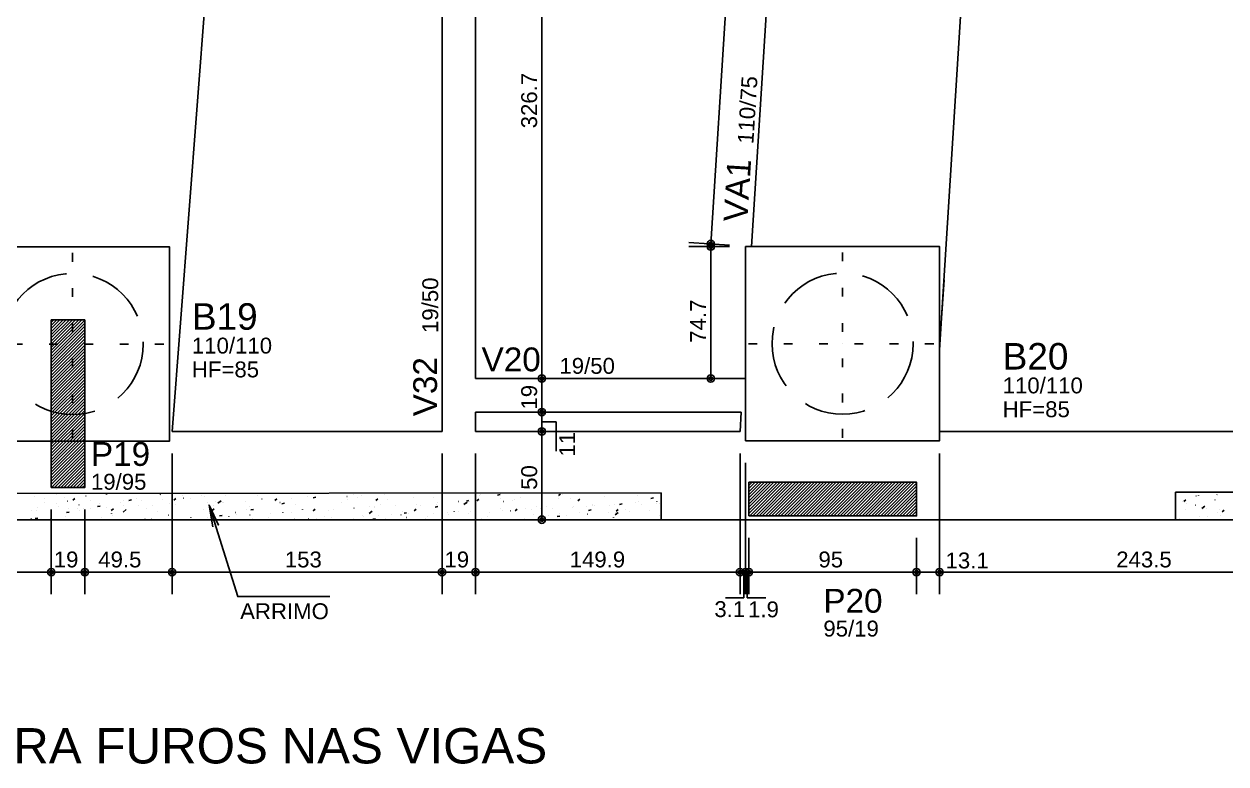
# Model space of a CAD drawing. Extents: x 0 to 119, y 0 to 84.
# Drawn here: x 25.8 to 39.43, y 13.3 to 21.68 of the extents above; entities that cross this region are included whole.
import ezdxf

# ---------------------------------------------------------------- set-up
doc = ezdxf.new("R2010")
doc.units = 0
doc.header["$MEASUREMENT"] = 0
doc.linetypes.add('ESTILO_TQS_0001', pattern=[1, 0.7, -0.3])
doc.linetypes.add('ESTILO_TQS_0002', pattern=[0.4, 0.1, -0.3])
for name, color, linetype in [('1', 3, 'CONTINUOUS'), ('10', 252, 'CONTINUOUS'), ('15', 12, 'CONTINUOUS'), ('18', 6, 'CONTINUOUS'), ('3', 7, 'CONTINUOUS'), ('32', 250, 'CONTINUOUS'), ('36', 7, 'CONTINUOUS'), ('37', 7, 'CONTINUOUS'), ('62', 7, 'CONTINUOUS')]:
    doc.layers.add(name, color=color, linetype=linetype)
doc.styles.add('TQS_ARIAL', font='arial.ttf')

msp = doc.modelspace()

# ---------------------------------------------------------------- linework, layer by layer
at = {"layer": '1', "color": 3, "linetype": 'Continuous'}
for p, q in [((26.35571, 18.054778), (26.35571, 18.054778)), ((35.0852, 18.059006), (35.0852, 18.059006)), ((26.30376, 17.37812), (26.30376, 17.37812)), ((34.973761, 16.29812), (34.973761, 16.29812))]:
    msp.add_line(p, q, dxfattribs=at)
at = {"layer": '10', "color": 252, "linetype": 'ESTILO_TQS_0002'}
for p, q in [((26.35571, 16.988378), (26.35571, 19.121178)), ((35.0852, 16.992606), (35.0852, 19.125406)), ((25.28931, 18.054778), (27.42211, 18.054778)), ((34.0188, 18.059006), (36.1516, 18.059006))]:
    msp.add_line(p, q, dxfattribs=at)
at = {"layer": '10', "color": 252, "linetype": 'Continuous'}
for p, q in [((33.027164, 16.3701), (20.258617, 16.352336)), ((33.027164, 16.35857), (33.027164, 16.3701)), ((33.027164, 16.064637), (33.027164, 16.35857)), ((38.859934, 16.374881), (38.860078, 16.064671)), ((46.087953, 16.374881), (38.859934, 16.374881)), ((38.864451, 16.374881), (38.864451, 16.374881)), ((25.92273, 16.327291), (25.923218, 16.327399)), ((26.031728, 16.301963), (26.032032, 16.30236)), ((26.035843, 16.256739), (26.035908, 16.257235)), ((26.17695, 16.345228), (26.177015, 16.345724)), ((26.177402, 16.246599), (26.17789, 16.246707)), ((26.191424, 16.217112), (26.191729, 16.217508)), ((26.26828, 16.317273), (26.268585, 16.317669)), ((26.299439, 16.273654), (26.299927, 16.273762)), ((26.359657, 16.285719), (26.382638, 16.305003)), ((26.427977, 16.232421), (26.428281, 16.232818)), ((26.504833, 16.332582), (26.505137, 16.332979)), ((26.556546, 16.278561), (26.556611, 16.279056)), ((26.638808, 16.213532), (26.668257, 16.219256)), ((26.66453, 16.247731), (26.664834, 16.248127)), ((26.741386, 16.347892), (26.74169, 16.348288)), ((26.901082, 16.26304), (26.901387, 16.263437)), ((26.934866, 16.277374), (26.935354, 16.277482)), ((26.937316, 16.220816), (26.937381, 16.221312)), ((26.992194, 16.282223), (27.021642, 16.287947)), ((27.078423, 16.309305), (27.078489, 16.309801)), ((27.101492, 16.223153), (27.101992, 16.223175)), ((27.137635, 16.27835), (27.137939, 16.278746)), ((27.263838, 16.230241), (27.264337, 16.230263)), ((27.345579, 16.350914), (27.352893, 16.352336)), ((27.374188, 16.293659), (27.374492, 16.294056)), ((27.458508, 16.246355), (27.458574, 16.246851)), ((27.504766, 16.284186), (27.527747, 16.303469)), ((27.522591, 16.241539), (27.523091, 16.24156)), ((27.599616, 16.334844), (27.599681, 16.33534)), ((27.61074, 16.308969), (27.611045, 16.309366)), ((27.694771, 16.308689), (27.695259, 16.308798)), ((27.816808, 16.335744), (27.817296, 16.335853)), ((27.847293, 16.324278), (27.847597, 16.324675)), ((27.889741, 16.257569), (27.890241, 16.257591)), ((27.949442, 16.227998), (27.94993, 16.228106)), ((27.979211, 16.268177), (27.979277, 16.268672)), ((28.003066, 16.252735), (28.039387, 16.279302)), ((28.052087, 16.264657), (28.052586, 16.264679)), ((28.071479, 16.255053), (28.071967, 16.255161)), ((28.083846, 16.339588), (28.08415, 16.339985)), ((28.31084, 16.275954), (28.31134, 16.275976)), ((28.452235, 16.339464), (28.452723, 16.339572)), ((28.501089, 16.298921), (28.501154, 16.299417)), ((28.649875, 16.282652), (28.672856, 16.301936)), ((28.67799, 16.291984), (28.67849, 16.292006)), ((28.706906, 16.258773), (28.707394, 16.258881)), ((28.72944, 16.244392), (28.758889, 16.250116)), ((28.840336, 16.299073), (28.840835, 16.299094)), ((28.881174, 16.235971), (28.881239, 16.236467)), ((29.022281, 16.32446), (29.022347, 16.324956)), ((29.082826, 16.313083), (29.112274, 16.318807)), ((29.099089, 16.31037), (29.099589, 16.310392)), ((29.401877, 16.257793), (29.401942, 16.258288)), ((29.46624, 16.3264), (29.466739, 16.326422)), ((29.466811, 16.290088), (29.467299, 16.290197)), ((29.542984, 16.346282), (29.54305, 16.346777)), ((29.588848, 16.317143), (29.589336, 16.317251)), ((29.628585, 16.333488), (29.629084, 16.33351)), ((29.794984, 16.281119), (29.817966, 16.300402)), ((29.84352, 16.236452), (29.844008, 16.23656)), ((29.887338, 16.344786), (29.887838, 16.344808)), ((29.923755, 16.288537), (29.92382, 16.289033)), ((30.018929, 16.224691), (30.019233, 16.225087)), ((30.224275, 16.320863), (30.224763, 16.320971)), ((30.255482, 16.24), (30.255786, 16.240397)), ((30.30384, 16.225587), (30.303905, 16.226083)), ((30.444947, 16.314076), (30.445012, 16.314572)), ((30.478947, 16.240171), (30.479435, 16.24028)), ((30.492034, 16.25531), (30.492339, 16.255706)), ((30.728587, 16.270619), (30.728891, 16.271016)), ((30.791544, 16.237232), (30.827865, 16.263799)), ((30.820072, 16.275251), (30.84952, 16.280976)), ((30.824543, 16.247409), (30.824608, 16.247904)), ((30.940093, 16.279585), (30.963075, 16.298869)), ((30.96514, 16.285929), (30.965444, 16.286325)), ((30.96565, 16.335898), (30.965715, 16.336393)), ((30.98418, 16.352179), (30.984668, 16.352287)), ((31.173457, 16.343943), (31.202906, 16.349667)), ((31.201692, 16.301238), (31.201997, 16.301635)), ((31.238851, 16.271487), (31.23934, 16.271595)), ((31.34642, 16.278153), (31.346486, 16.278649)), ((31.360888, 16.298542), (31.361377, 16.29865)), ((31.438245, 16.316548), (31.438549, 16.316944)), ((31.61556, 16.21785), (31.616048, 16.217959)), ((31.674798, 16.331857), (31.675102, 16.332254)), ((31.866319, 16.338334), (31.885461, 16.352336)), ((31.867613, 16.303692), (31.867678, 16.304188)), ((31.91135, 16.347167), (31.911655, 16.347563)), ((31.996316, 16.302262), (31.996804, 16.30237)), ((32.085203, 16.278051), (32.108184, 16.297335)), ((32.247208, 16.237025), (32.247274, 16.237521)), ((32.250987, 16.22157), (32.251475, 16.221678)), ((32.268182, 16.226255), (32.268487, 16.226652)), ((32.388316, 16.325514), (32.388381, 16.326009)), ((32.443286, 16.222258), (32.443785, 16.22228)), ((32.504735, 16.241565), (32.505039, 16.241962)), ((32.557318, 16.23742), (32.586766, 16.243144)), ((32.741288, 16.256874), (32.741592, 16.257271)), ((32.75622, 16.333578), (32.756708, 16.333686)), ((32.769086, 16.267769), (32.769151, 16.268265)), ((32.810436, 16.238288), (32.810935, 16.23831)), ((32.910703, 16.306111), (32.940152, 16.311836)), ((32.972781, 16.245376), (32.973281, 16.245398)), ((32.97784, 16.272184), (32.978145, 16.272581)), ((33.010892, 16.252886), (33.01138, 16.252994)), ((38.859934, 16.335972), (38.859934, 16.335972)), ((38.859934, 16.320608), (38.859934, 16.320608)), ((38.859934, 16.320608), (38.859934, 16.320608)), ((38.859934, 16.315959), (38.859934, 16.315959)), ((38.859934, 16.315959), (38.859934, 16.315959)), ((38.859934, 16.315959), (38.859934, 16.315959)), ((38.859934, 16.315228), (38.859934, 16.315228)), ((38.859934, 16.315228), (38.859934, 16.315228)), ((38.859934, 16.315228), (38.859934, 16.315228)), ((38.859934, 16.268292), (38.859934, 16.268292)), ((38.859934, 16.268292), (38.859934, 16.268292)), ((38.940478, 16.271809), (38.940978, 16.271831)), ((38.955858, 16.26885), (38.97884, 16.288133)), ((38.980941, 16.251772), (38.981007, 16.252268)), ((39.084477, 16.227857), (39.084966, 16.227965)), ((39.094016, 16.332697), (39.09432, 16.333094)), ((39.122049, 16.340261), (39.122114, 16.340757)), ((39.156977, 16.190724), (39.193298, 16.217291)), ((39.307628, 16.287839), (39.308128, 16.287861)), ((39.330568, 16.348007), (39.330873, 16.348403)), ((25.894735, 16.168251), (25.894801, 16.168746)), ((25.932036, 16.076149), (25.961485, 16.081873)), ((25.946093, 16.172707), (25.946593, 16.172729)), ((25.954872, 16.201802), (25.955176, 16.202199)), ((26.274331, 16.101583), (26.274396, 16.102079)), ((26.285422, 16.14484), (26.314871, 16.150565)), ((26.313243, 16.188737), (26.313743, 16.188759)), ((26.415438, 16.190072), (26.415504, 16.190568)), ((26.432073, 16.165907), (26.432561, 16.166016)), ((26.475589, 16.195826), (26.476088, 16.195847)), ((26.55411, 16.192962), (26.554598, 16.19307)), ((26.686745, 16.085216), (26.687233, 16.085324)), ((26.734342, 16.207123), (26.734842, 16.207145)), ((26.794323, 16.169251), (26.817304, 16.188534)), ((26.796209, 16.132327), (26.796274, 16.132823)), ((26.808782, 16.112271), (26.80927, 16.112379)), ((26.928292, 16.151634), (26.964612, 16.178201)), ((27.189537, 16.196682), (27.190026, 16.19679)), ((27.317401, 16.157867), (27.317466, 16.158362)), ((27.444209, 16.11599), (27.444697, 16.116099)), ((27.696997, 16.091199), (27.697062, 16.091695)), ((27.838104, 16.179688), (27.838169, 16.180184)), ((27.889955, 16.086905), (27.890259, 16.087302)), ((27.939432, 16.167717), (27.962414, 16.187001)), ((28.022668, 16.107009), (28.052117, 16.112733)), ((28.126508, 16.102214), (28.126812, 16.102611)), ((28.204114, 16.147306), (28.204602, 16.147414)), ((28.218874, 16.121943), (28.21894, 16.122439)), ((28.326151, 16.174361), (28.326639, 16.174469)), ((28.359982, 16.210432), (28.360047, 16.210928)), ((28.36306, 16.117524), (28.363365, 16.117921)), ((28.376054, 16.1757), (28.405503, 16.181425)), ((28.580822, 16.093669), (28.581311, 16.093778)), ((28.599613, 16.132833), (28.599917, 16.13323)), ((28.740067, 16.147483), (28.740132, 16.147978)), ((28.836166, 16.148143), (28.83647, 16.14854)), ((28.961578, 16.178081), (28.962066, 16.178189)), ((29.072718, 16.163452), (29.073023, 16.163849)), ((29.084542, 16.166184), (29.107523, 16.185467)), ((29.119662, 16.080815), (29.119728, 16.081311)), ((29.216249, 16.097389), (29.216738, 16.097497)), ((29.26077, 16.169304), (29.260835, 16.1698)), ((29.290289, 16.084595), (29.290789, 16.084617)), ((29.309271, 16.178762), (29.309575, 16.179159)), ((29.545824, 16.194072), (29.546128, 16.194468)), ((29.64154, 16.111559), (29.641605, 16.112055)), ((29.65744, 16.100625), (29.657939, 16.100647)), ((29.716769, 16.136131), (29.75309, 16.162698)), ((29.721483, 16.209397), (29.721971, 16.209505)), ((29.782376, 16.209381), (29.782681, 16.209778)), ((29.782647, 16.200048), (29.782713, 16.200544)), ((29.819785, 16.107713), (29.820285, 16.107735)), ((29.976154, 16.128705), (29.976642, 16.128813)), ((30.078538, 16.119011), (30.079038, 16.119033)), ((30.098191, 16.15576), (30.098679, 16.155868)), ((30.1133, 16.137869), (30.142749, 16.143593)), ((30.139208, 16.08847), (30.139513, 16.088866)), ((30.162733, 16.137099), (30.162798, 16.137594)), ((30.229651, 16.16465), (30.252632, 16.183934)), ((30.375761, 16.103779), (30.376065, 16.104176)), ((30.445689, 16.135041), (30.446188, 16.135063)), ((30.466686, 16.20656), (30.496135, 16.212285)), ((30.608034, 16.142129), (30.608534, 16.142151)), ((30.612314, 16.119089), (30.612618, 16.119485)), ((30.683435, 16.15892), (30.683501, 16.159416)), ((30.733618, 16.15948), (30.734106, 16.159588)), ((30.848866, 16.134398), (30.849171, 16.134795)), ((30.866788, 16.153427), (30.867287, 16.153448)), ((31.064206, 16.101175), (31.064271, 16.101671)), ((31.085419, 16.149708), (31.085723, 16.150104)), ((31.205313, 16.189664), (31.205378, 16.19016)), ((31.233938, 16.169457), (31.234437, 16.169479)), ((31.321972, 16.165017), (31.322276, 16.165414)), ((31.37476, 16.163116), (31.397741, 16.1824)), ((31.396283, 16.176545), (31.396783, 16.176567)), ((31.481668, 16.080166), (31.481973, 16.080563)), ((31.493523, 16.190795), (31.494011, 16.190904)), ((31.558524, 16.180327), (31.558829, 16.180723)), ((31.585398, 16.126715), (31.585464, 16.12721)), ((31.655037, 16.187842), (31.655536, 16.187864)), ((31.718221, 16.095475), (31.718525, 16.095872)), ((31.726506, 16.215203), (31.726571, 16.215699)), ((31.748195, 16.110104), (31.748683, 16.110212)), ((31.795077, 16.195636), (31.795381, 16.196033)), ((31.850546, 16.100038), (31.879995, 16.105762)), ((31.870232, 16.137159), (31.87072, 16.137267)), ((31.954773, 16.110785), (31.955078, 16.111182)), ((32.022187, 16.203872), (32.022686, 16.203894)), ((32.03163, 16.210946), (32.031934, 16.211342)), ((32.106101, 16.148536), (32.106166, 16.149032)), ((32.184532, 16.210961), (32.185032, 16.210982)), ((32.191326, 16.126094), (32.19163, 16.126491)), ((32.203932, 16.168729), (32.233381, 16.174453)), ((32.427879, 16.141404), (32.428183, 16.141801)), ((32.486872, 16.090791), (32.486937, 16.091287)), ((32.505247, 16.120628), (32.541568, 16.147195)), ((32.505659, 16.140878), (32.506147, 16.140987)), ((32.519869, 16.161583), (32.542851, 16.180866)), ((32.627979, 16.17928), (32.628044, 16.179776)), ((32.664431, 16.156714), (32.664736, 16.15711)), ((32.900984, 16.172023), (32.901288, 16.17242)), ((33.008064, 16.116331), (33.008129, 16.116826)), ((38.859934, 16.18836), (38.859934, 16.18836)), ((38.859934, 16.178077), (38.859934, 16.178077)), ((38.859934, 16.178077), (38.859934, 16.178077)), ((38.900886, 16.081006), (38.90119, 16.081402)), ((38.977742, 16.181167), (38.978047, 16.181563)), ((39.137439, 16.096315), (39.137743, 16.096712)), ((39.214295, 16.196476), (39.214599, 16.196873)), ((39.21943, 16.096616), (39.219495, 16.097112)), ((39.339149, 16.147166), (39.339637, 16.147274)), ((39.360537, 16.185105), (39.360602, 16.185601)), ((39.373991, 16.111625), (39.374296, 16.112021)), ((39.390525, 16.152381), (39.413506, 16.171665)), ((20.258617, 16.064637), (33.027164, 16.064637)), ((25.849621, 16.064637), (25.849621, 16.064637)), ((25.849621, 16.064637), (25.849621, 16.064637)), ((25.872799, 16.064637), (25.889838, 16.0771)), ((25.872809, 16.064637), (25.872809, 16.064637)), ((25.881094, 16.064637), (25.881094, 16.064637)), ((25.881094, 16.064637), (25.881094, 16.064637)), ((25.975271, 16.064637), (25.975271, 16.064637)), ((25.975271, 16.064637), (25.975271, 16.064637)), ((25.975271, 16.064637), (25.975271, 16.064637)), ((26.010552, 16.064637), (26.010552, 16.064637)), ((26.010552, 16.064637), (26.010552, 16.064637)), ((26.074426, 16.064637), (26.074426, 16.064637)), ((26.074426, 16.064637), (26.074426, 16.064637)), ((26.09618, 16.064637), (26.106862, 16.073599)), ((26.140009, 16.064637), (26.140009, 16.064637)), ((26.140009, 16.064637), (26.140009, 16.064637)), ((26.269467, 16.064637), (26.269467, 16.064637)), ((26.299231, 16.064637), (26.299231, 16.064637)), ((26.299231, 16.064637), (26.299231, 16.064637)), ((26.398924, 16.064637), (26.398924, 16.064637)), ((26.524036, 16.064637), (26.524036, 16.064637)), ((26.524036, 16.064637), (26.524036, 16.064637)), ((26.528382, 16.064637), (26.528382, 16.064637)), ((26.593919, 16.064637), (26.593919, 16.064637)), ((26.593919, 16.064637), (26.593919, 16.064637)), ((26.593919, 16.064637), (26.593919, 16.064637)), ((26.657839, 16.064637), (26.657839, 16.064637)), ((26.669649, 16.064637), (26.669649, 16.064637)), ((26.748842, 16.064637), (26.748842, 16.064637)), ((26.748842, 16.064637), (26.748842, 16.064637)), ((26.787297, 16.064637), (26.787297, 16.064637)), ((26.787297, 16.064637), (26.787297, 16.064637)), ((26.787297, 16.064637), (26.787297, 16.064637)), ((26.809356, 16.064637), (26.809356, 16.064637)), ((26.916755, 16.064637), (26.916755, 16.064637)), ((26.916755, 16.064637), (26.916755, 16.064637)), ((26.916755, 16.064637), (26.916755, 16.064637)), ((26.973647, 16.064637), (26.973647, 16.064637)), ((26.973647, 16.064637), (26.973647, 16.064637)), ((27.046212, 16.064637), (27.046212, 16.064637)), ((27.046212, 16.064637), (27.046212, 16.064637)), ((27.046212, 16.064637), (27.046212, 16.064637)), ((27.17567, 16.064637), (27.17567, 16.064637)), ((27.17567, 16.064637), (27.17567, 16.064637)), ((27.176294, 16.069378), (27.176359, 16.069873)), ((27.198452, 16.064637), (27.198452, 16.064637)), ((27.198452, 16.064637), (27.198452, 16.064637)), ((27.212567, 16.064637), (27.212567, 16.064637)), ((27.212567, 16.064637), (27.212567, 16.064637)), ((27.243117, 16.064637), (27.251971, 16.072066)), ((27.305127, 16.064637), (27.305127, 16.064637)), ((27.305127, 16.064637), (27.305127, 16.064637)), ((27.423258, 16.064637), (27.423258, 16.064637)), ((27.423258, 16.064637), (27.423258, 16.064637)), ((27.434585, 16.064637), (27.434585, 16.064637)), ((27.434585, 16.064637), (27.434585, 16.064637)), ((27.564042, 16.064637), (27.564042, 16.064637)), ((27.564042, 16.064637), (27.564042, 16.064637)), ((27.648063, 16.064637), (27.648063, 16.064637)), ((27.653402, 16.071595), (27.653707, 16.071992)), ((27.6935, 16.064637), (27.6935, 16.064637)), ((27.745914, 16.064637), (27.745914, 16.064637)), ((27.804681, 16.064637), (27.804681, 16.064637)), ((27.816586, 16.064637), (27.816586, 16.064637)), ((27.822957, 16.064637), (27.822957, 16.064637)), ((27.831216, 16.064637), (27.831216, 16.064637)), ((27.831216, 16.064637), (27.831216, 16.064637)), ((27.831216, 16.064637), (27.831216, 16.064637)), ((27.872868, 16.064637), (27.872868, 16.064637)), ((27.952415, 16.064637), (27.952415, 16.064637)), ((28.081872, 16.064637), (28.081872, 16.064637)), ((28.097673, 16.064637), (28.097673, 16.064637)), ((28.21133, 16.064637), (28.21133, 16.064637)), ((28.21133, 16.064637), (28.21133, 16.064637)), ((28.21133, 16.064637), (28.21133, 16.064637)), ((28.322479, 16.064637), (28.322479, 16.064637)), ((28.340787, 16.064637), (28.340787, 16.064637)), ((28.340787, 16.064637), (28.340787, 16.064637)), ((28.340787, 16.064637), (28.340787, 16.064637)), ((28.390054, 16.064637), (28.39708, 16.070532)), ((28.449864, 16.064637), (28.449864, 16.064637)), ((28.449864, 16.064637), (28.449864, 16.064637)), ((28.449864, 16.064637), (28.449864, 16.064637)), ((28.458785, 16.066614), (28.459274, 16.066723)), ((28.470245, 16.064637), (28.470245, 16.064637)), ((28.470245, 16.064637), (28.470245, 16.064637)), ((28.470245, 16.064637), (28.470245, 16.064637)), ((28.547284, 16.064637), (28.547284, 16.064637)), ((28.599702, 16.064637), (28.599702, 16.064637)), ((28.599702, 16.064637), (28.599702, 16.064637)), ((28.599702, 16.064637), (28.599702, 16.064637)), ((28.682471, 16.064637), (28.682471, 16.064637)), ((28.72916, 16.064637), (28.72916, 16.064637)), ((28.72916, 16.064637), (28.72916, 16.064637)), ((28.772089, 16.064637), (28.772089, 16.064637)), ((28.833163, 16.064637), (28.833163, 16.064637)), ((28.833163, 16.064637), (28.833163, 16.064637)), ((28.833163, 16.064637), (28.833163, 16.064637)), ((28.858617, 16.064637), (28.858617, 16.064637)), ((28.858617, 16.064637), (28.858617, 16.064637)), ((28.869191, 16.06621), (28.86969, 16.066231)), ((28.963523, 16.064637), (28.963523, 16.064637)), ((28.988075, 16.064637), (28.988075, 16.064637)), ((28.988075, 16.064637), (28.988075, 16.064637)), ((28.996894, 16.064637), (28.996894, 16.064637)), ((29.031536, 16.073298), (29.032035, 16.07332)), ((29.068512, 16.064637), (29.068512, 16.064637)), ((29.068512, 16.064637), (29.068512, 16.064637)), ((29.117533, 16.064637), (29.117533, 16.064637)), ((29.2217, 16.064637), (29.2217, 16.064637)), ((29.24699, 16.064637), (29.24699, 16.064637)), ((29.376448, 16.064637), (29.376448, 16.064637)), ((29.446505, 16.064637), (29.446505, 16.064637)), ((29.505905, 16.064637), (29.505905, 16.064637)), ((29.536991, 16.064637), (29.54219, 16.068999)), ((29.619028, 16.064637), (29.619028, 16.064637)), ((29.635363, 16.064637), (29.635363, 16.064637)), ((29.635363, 16.064637), (29.635363, 16.064637)), ((29.635363, 16.064637), (29.635363, 16.064637)), ((29.67131, 16.064637), (29.67131, 16.064637)), ((29.687161, 16.064637), (29.687161, 16.064637)), ((29.687161, 16.064637), (29.687161, 16.064637)), ((29.687161, 16.064637), (29.687161, 16.064637)), ((29.736552, 16.064637), (29.736552, 16.064637)), ((29.759914, 16.069178), (29.789363, 16.074902)), ((29.76482, 16.064637), (29.76482, 16.064637)), ((29.76482, 16.064637), (29.76482, 16.064637)), ((29.76482, 16.064637), (29.76482, 16.064637)), ((29.894278, 16.064637), (29.894278, 16.064637)), ((29.894278, 16.064637), (29.894278, 16.064637)), ((29.894278, 16.064637), (29.894278, 16.064637)), ((29.896115, 16.064637), (29.896115, 16.064637)), ((29.896115, 16.064637), (29.896115, 16.064637)), ((29.896115, 16.064637), (29.896115, 16.064637)), ((29.902656, 16.07316), (29.90296, 16.073557)), ((30.023735, 16.064637), (30.023735, 16.064637)), ((30.023735, 16.064637), (30.023735, 16.064637)), ((30.023735, 16.064637), (30.023735, 16.064637)), ((30.11046, 16.064637), (30.11046, 16.064637)), ((30.120921, 16.064637), (30.120921, 16.064637)), ((30.120921, 16.064637), (30.120921, 16.064637)), ((30.120921, 16.064637), (30.120921, 16.064637)), ((30.153193, 16.064637), (30.153193, 16.064637)), ((30.153193, 16.064637), (30.153193, 16.064637)), ((30.28265, 16.064637), (30.28265, 16.064637)), ((30.28265, 16.064637), (30.28265, 16.064637)), ((30.305809, 16.064637), (30.305809, 16.064637)), ((30.345726, 16.064637), (30.345726, 16.064637)), ((30.345726, 16.064637), (30.345726, 16.064637)), ((30.345726, 16.064637), (30.345726, 16.064637)), ((30.352863, 16.075068), (30.353351, 16.075176)), ((30.412108, 16.064637), (30.412108, 16.064637)), ((30.412108, 16.064637), (30.412108, 16.064637)), ((30.541565, 16.064637), (30.541565, 16.064637)), ((30.542328, 16.070431), (30.542393, 16.070927)), ((30.555586, 16.064637), (30.555586, 16.064637)), ((30.570531, 16.064637), (30.570531, 16.064637)), ((30.570531, 16.064637), (30.570531, 16.064637)), ((30.570531, 16.064637), (30.570531, 16.064637)), ((30.671023, 16.064637), (30.671023, 16.064637)), ((30.683928, 16.064637), (30.687299, 16.067465)), ((30.795336, 16.064637), (30.795336, 16.064637)), ((30.795336, 16.064637), (30.795336, 16.064637)), ((30.795336, 16.064637), (30.795336, 16.064637)), ((30.80048, 16.064637), (30.80048, 16.064637)), ((30.924457, 16.064637), (30.924457, 16.064637)), ((30.924457, 16.064637), (30.924457, 16.064637)), ((30.929938, 16.064637), (30.929938, 16.064637)), ((30.98829, 16.078788), (30.988778, 16.078896)), ((31.020142, 16.064637), (31.020142, 16.064637)), ((31.020142, 16.064637), (31.020142, 16.064637)), ((31.020142, 16.064637), (31.020142, 16.064637)), ((31.059395, 16.064637), (31.059395, 16.064637)), ((31.059395, 16.064637), (31.059395, 16.064637)), ((31.059395, 16.064637), (31.059395, 16.064637)), ((31.188853, 16.064637), (31.188853, 16.064637)), ((31.188853, 16.064637), (31.188853, 16.064637)), ((31.188853, 16.064637), (31.188853, 16.064637)), ((31.244947, 16.064637), (31.244947, 16.064637)), ((31.244947, 16.064637), (31.244947, 16.064637)), ((31.245115, 16.064856), (31.24542, 16.065253)), ((31.257396, 16.064637), (31.257396, 16.064637)), ((31.31831, 16.064637), (31.31831, 16.064637)), ((31.31831, 16.064637), (31.31831, 16.064637)), ((31.31831, 16.064637), (31.31831, 16.064637)), ((31.447768, 16.064637), (31.447768, 16.064637)), ((31.447768, 16.064637), (31.447768, 16.064637)), ((31.447768, 16.064637), (31.447768, 16.064637)), ((31.469752, 16.064637), (31.469752, 16.064637)), ((31.469752, 16.064637), (31.469752, 16.064637)), ((31.492143, 16.064637), (31.492143, 16.064637)), ((31.543106, 16.064637), (31.543106, 16.064637)), ((31.543106, 16.064637), (31.543106, 16.064637)), ((31.543106, 16.064637), (31.543106, 16.064637)), ((31.577226, 16.064637), (31.577226, 16.064637)), ((31.577226, 16.064637), (31.577226, 16.064637)), ((31.668423, 16.064637), (31.668423, 16.064637)), ((31.694557, 16.064637), (31.694557, 16.064637)), ((31.694557, 16.064637), (31.694557, 16.064637)), ((31.706683, 16.064637), (31.706683, 16.064637)), ((31.706683, 16.064637), (31.706683, 16.064637)), ((31.830865, 16.064637), (31.832408, 16.065931)), ((31.836141, 16.064637), (31.836141, 16.064637)), ((31.836141, 16.064637), (31.836141, 16.064637)), ((31.919363, 16.064637), (31.919363, 16.064637)), ((31.919363, 16.064637), (31.919363, 16.064637)), ((31.965598, 16.064637), (31.965598, 16.064637)), ((31.965598, 16.064637), (31.965598, 16.064637)), ((32.095056, 16.064637), (32.095056, 16.064637)), ((32.144168, 16.064637), (32.144168, 16.064637)), ((32.144168, 16.064637), (32.144168, 16.064637)), ((32.161754, 16.064637), (32.161754, 16.064637)), ((32.161754, 16.064637), (32.161754, 16.064637)), ((32.224513, 16.064637), (32.224513, 16.064637)), ((32.353971, 16.064637), (32.353971, 16.064637)), ((32.368973, 16.064637), (32.368973, 16.064637)), ((32.368973, 16.064637), (32.368973, 16.064637)), ((32.404333, 16.064637), (32.404333, 16.064637)), ((32.4287, 16.064637), (32.4287, 16.064637)), ((32.483428, 16.064637), (32.483428, 16.064637)), ((32.483428, 16.064637), (32.483428, 16.064637)), ((32.483428, 16.064637), (32.483428, 16.064637)), ((32.593778, 16.064637), (32.593778, 16.064637)), ((32.593778, 16.064637), (32.593778, 16.064637)), ((32.612886, 16.064637), (32.612886, 16.064637)), ((32.612886, 16.064637), (32.612886, 16.064637)), ((32.612886, 16.064637), (32.612886, 16.064637)), ((32.742343, 16.064637), (32.742343, 16.064637)), ((32.742343, 16.064637), (32.742343, 16.064637)), ((32.742343, 16.064637), (32.742343, 16.064637)), ((32.780402, 16.064637), (32.780402, 16.064637)), ((32.780402, 16.064637), (32.780402, 16.064637)), ((32.780402, 16.064637), (32.780402, 16.064637)), ((32.818584, 16.064637), (32.818584, 16.064637)), ((32.818584, 16.064637), (32.818584, 16.064637)), ((32.871801, 16.064637), (32.871801, 16.064637)), ((32.871801, 16.064637), (32.871801, 16.064637)), ((32.871801, 16.064637), (32.871801, 16.064637)), ((32.977802, 16.064637), (32.977802, 16.064637)), ((33.001258, 16.064637), (33.001258, 16.064637)), ((33.001258, 16.064637), (33.001258, 16.064637)), ((38.860078, 16.064671), (46.367887, 16.064671)), ((38.888352, 16.064671), (38.888352, 16.064671)), ((38.888352, 16.064671), (38.888352, 16.064671)), ((38.956309, 16.064671), (38.956309, 16.064671)), ((38.956309, 16.064671), (38.956309, 16.064671)), ((38.967041, 16.064671), (38.967041, 16.064671)), ((38.967041, 16.064671), (38.967041, 16.064671)), ((38.984649, 16.064671), (38.984649, 16.064671)), ((39.085767, 16.064671), (39.085767, 16.064671)), ((39.085767, 16.064671), (39.085767, 16.064671)), ((39.113157, 16.064671), (39.113157, 16.064671)), ((39.113157, 16.064671), (39.113157, 16.064671)), ((39.215224, 16.064671), (39.215224, 16.064671)), ((39.285996, 16.064671), (39.285996, 16.064671)), ((39.337962, 16.064671), (39.337962, 16.064671)), ((39.337962, 16.064671), (39.337962, 16.064671)), ((39.344682, 16.064671), (39.344682, 16.064671)), ((39.396086, 16.064671), (39.396086, 16.064671))]:
    msp.add_line(p, q, dxfattribs=at)
at = {"layer": '10', "color": 252, "linetype": 'ESTILO_TQS_0001'}
for centre in [(26.35571, 18.054778), (35.0852, 18.059006)]:
    msp.add_circle(centre, 0.8, dxfattribs=at)
at = {"layer": '18', "color": 6, "linetype": 'Continuous'}
for points in [[(25.25571, 16.954778), (27.45571, 16.954778), (27.45571, 19.154778), (25.25571, 19.154778), (25.25571, 16.954778)], [(33.9852, 16.959006), (36.1852, 16.959006), (36.1852, 19.159006), (33.9852, 19.159006), (33.9852, 16.959006)]]:
    msp.add_lwpolyline(points, dxfattribs=at)
at = {"layer": '3', "color": 7, "linetype": 'Continuous'}
for q in [(28.069871, 24.705977), (30.54376, 17.064637)]:
    msp.add_line((27.483224, 17.064637), q, dxfattribs=at)
for points in [[(34.46476, 25.66812), (34.054595, 19.159006)], [(36.1852, 17.988489), (36.669124, 25.66812)], [(30.92376, 17.664172), (30.92376, 24.38812)], [(30.54376, 24.19812), (30.54376, 17.474172)], [(33.9852, 17.664172), (30.92376, 17.664172)], [(30.54376, 17.474172), (30.54376, 17.064637)], [(30.92376, 17.064665), (30.92376, 17.284172)], [(30.92376, 17.284172), (33.936455, 17.284172)], [(33.936455, 17.284172), (33.922623, 17.064665)], [(33.922623, 17.064665), (30.92376, 17.064665)], [(41.05502, 17.064671), (36.1852, 17.064671)], [(19.80376, 16.064637), (30.73376, 16.064637)], [(30.73376, 16.064665), (34.973761, 16.064665)], [(30.73376, 16.064665), (30.73376, 16.064637)], [(34.973761, 16.064671), (41.24502, 16.064671)]]:
    msp.add_lwpolyline(points, dxfattribs=at)
at = {"layer": '32', "color": 250, "linetype": 'Continuous'}
for p, q in [((33.590831, 19.18823), (34.000996, 25.697344)), ((31.675681, 24.19812), (31.675681, 17.664172)), ((33.804595, 19.159006), (33.340831, 19.159006)), ((33.80509, 19.174729), (33.341326, 19.203952)), ((33.590831, 19.159006), (33.590831, 17.664172)), ((34.054595, 19.159006), (34.054595, 19.159006)), ((34.054595, 19.159006), (34.054595, 19.159006)), ((36.200923, 18.237994), (36.235325, 18.783913)), ((36.1852, 17.738489), (36.1852, 17.191487)), ((30.92376, 17.664172), (30.92376, 17.664172)), ((30.92376, 17.664172), (30.92376, 17.664172)), ((31.17376, 17.664172), (31.925681, 17.664172)), ((31.17376, 17.664172), (31.925681, 17.664172)), ((31.675681, 17.664172), (31.675681, 17.284172)), ((33.7352, 17.664172), (33.340831, 17.664172)), ((33.9852, 17.664172), (33.9852, 17.664172)), ((30.92376, 17.284172), (30.92376, 17.284172)), ((30.92376, 17.284172), (30.92376, 17.284172)), ((31.17376, 17.284172), (31.925681, 17.284172)), ((31.17376, 17.284172), (31.925681, 17.284172)), ((31.675681, 17.284172), (31.675681, 17.064665)), ((31.675681, 17.174419), (31.836536, 17.174419)), ((31.836536, 17.174419), (31.836536, 16.841507)), ((27.483224, 17.064637), (27.483224, 17.064637)), ((27.483224, 17.064637), (27.483224, 17.064637)), ((30.54376, 17.064637), (30.54376, 17.064637)), ((30.54376, 17.064637), (30.54376, 17.064637)), ((30.92376, 17.064665), (30.92376, 17.064665)), ((30.92376, 17.064665), (30.92376, 17.064665)), ((30.92376, 17.064665), (30.92376, 17.064665)), ((30.92376, 17.064665), (30.92376, 17.064665)), ((31.17376, 17.064665), (31.925681, 17.064665)), ((31.17376, 17.064665), (31.925681, 17.064665)), ((31.675681, 17.064665), (31.675681, 16.064665)), ((33.922623, 17.064665), (33.922623, 17.064665)), ((33.922623, 17.064665), (33.922623, 17.064665)), ((36.1852, 17.064671), (36.1852, 17.064671)), ((33.9852, 16.959006), (33.9852, 16.959006)), ((33.9852, 16.959006), (33.9852, 16.959006)), ((27.483224, 16.814637), (27.483224, 15.219706)), ((27.483224, 16.814637), (27.483224, 15.219706)), ((30.54376, 16.814637), (30.54376, 15.219706)), ((30.54376, 16.814637), (30.54376, 15.219706)), ((30.92376, 16.814665), (30.92376, 15.219706)), ((30.92376, 16.814665), (30.92376, 15.219706)), ((33.922623, 16.814665), (33.922623, 15.219706)), ((33.922623, 16.814665), (33.922623, 15.219706)), ((36.1852, 16.814671), (36.1852, 15.219706)), ((33.9852, 16.709006), (33.9852, 15.219706)), ((33.9852, 16.709006), (33.9852, 15.219706)), ((26.11376, 16.42812), (26.11376, 16.42812)), ((26.11376, 16.42812), (26.11376, 16.42812)), ((26.49376, 16.42812), (26.49376, 16.42812)), ((26.49376, 16.42812), (26.49376, 16.42812)), ((26.11376, 16.17812), (26.11376, 15.219706)), ((26.11376, 16.17812), (26.11376, 15.219706)), ((26.49376, 16.17812), (26.49376, 15.219706)), ((26.49376, 16.17812), (26.49376, 15.219706)), ((34.023761, 16.10812), (34.023761, 16.10812)), ((34.023761, 16.10812), (34.023761, 16.10812)), ((35.923761, 16.10812), (35.923761, 16.10812)), ((30.92376, 16.064665), (30.92376, 16.064665)), ((31.17376, 16.064665), (31.925681, 16.064665)), ((34.023761, 15.85812), (34.023761, 15.219706)), ((34.023761, 15.85812), (34.023761, 15.219706)), ((35.923761, 15.85812), (35.923761, 15.85812)), ((35.923761, 15.85812), (35.923761, 15.219706)), ((36.1852, 15.89697), (36.1852, 15.89697)), ((35.923761, 15.60812), (35.923761, 15.219706)), ((36.1852, 15.64697), (36.1852, 15.219706)), ((25.076161, 15.469706), (26.11376, 15.469706)), ((26.11376, 15.469706), (26.49376, 15.469706)), ((26.49376, 15.469706), (27.483224, 15.469706)), ((27.483224, 15.469706), (30.54376, 15.469706)), ((30.54376, 15.469706), (30.92376, 15.469706)), ((30.92376, 15.469706), (33.922623, 15.469706)), ((33.922623, 15.469706), (33.9852, 15.469706)), ((33.965919, 15.178481), (33.965919, 15.469706)), ((33.9852, 15.469706), (34.023761, 15.469706)), ((34.00448, 15.469706), (34.00448, 15.178481)), ((34.023761, 15.469706), (35.923761, 15.469706)), ((35.923761, 15.469706), (36.1852, 15.469706)), ((36.1852, 15.469706), (41.05502, 15.469706)), ((33.756536, 15.178481), (33.965919, 15.178481)), ((34.00448, 15.178481), (34.213864, 15.178481))]:
    msp.add_line(p, q, dxfattribs=at)
msp.add_lwpolyline([(29.271556, 15.192963), (28.227833, 15.192963), (27.903734, 16.2298), (28.008828, 16.002962), (27.903734, 16.2298), (27.946537, 15.983491)], dxfattribs=at)
for centre, radius in [((33.590831, 19.18823), 0.041625), ((33.590831, 19.159006), 0.041625), ((33.590831, 19.18823), 0.02075), ((33.590831, 19.159006), 0.02075), ((31.675681, 17.664172), 0.041625), ((31.675681, 17.664172), 0.041625), ((31.675681, 17.664172), 0.02075), ((31.675681, 17.664172), 0.02075), ((33.590831, 17.664172), 0.041625), ((33.590831, 17.664172), 0.02075), ((31.675681, 17.284172), 0.041625), ((31.675681, 17.284172), 0.041625), ((31.675681, 17.284172), 0.02075), ((31.675681, 17.284172), 0.02075), ((31.675681, 17.064665), 0.041625), ((31.675681, 17.064665), 0.041625), ((31.675681, 17.064665), 0.02075), ((31.675681, 17.064665), 0.02075), ((31.675681, 16.064665), 0.041625), ((31.675681, 16.064665), 0.02075), ((26.11376, 15.469706), 0.041625), ((26.11376, 15.469706), 0.041625), ((26.11376, 15.469706), 0.02075), ((26.11376, 15.469706), 0.02075), ((26.49376, 15.469706), 0.041625), ((26.49376, 15.469706), 0.041625), ((26.49376, 15.469706), 0.02075), ((26.49376, 15.469706), 0.02075), ((27.483224, 15.469706), 0.041625), ((27.483224, 15.469706), 0.041625), ((27.483224, 15.469706), 0.02075), ((27.483224, 15.469706), 0.02075), ((30.54376, 15.469706), 0.041625), ((30.54376, 15.469706), 0.041625), ((30.54376, 15.469706), 0.02075), ((30.54376, 15.469706), 0.02075), ((30.92376, 15.469706), 0.041625), ((30.92376, 15.469706), 0.041625), ((30.92376, 15.469706), 0.02075), ((30.92376, 15.469706), 0.02075), ((33.922623, 15.469706), 0.041625), ((33.922623, 15.469706), 0.041625), ((33.922623, 15.469706), 0.02075), ((33.922623, 15.469706), 0.02075), ((33.9852, 15.469706), 0.041625), ((33.9852, 15.469706), 0.041625), ((33.9852, 15.469706), 0.02075), ((33.9852, 15.469706), 0.02075), ((34.023761, 15.469706), 0.041625), ((34.023761, 15.469706), 0.041625), ((34.023761, 15.469706), 0.02075), ((34.023761, 15.469706), 0.02075), ((35.923761, 15.469706), 0.041625), ((35.923761, 15.469706), 0.041625), ((35.923761, 15.469706), 0.02075), ((35.923761, 15.469706), 0.02075), ((36.1852, 15.469706), 0.041625), ((36.1852, 15.469706), 0.041625), ((36.1852, 15.469706), 0.02075), ((36.1852, 15.469706), 0.02075)]:
    msp.add_circle(centre, radius, dxfattribs=at)
at = {"layer": '62', "linetype": 'Continuous'}
for p, q in [((26.11376, 17.982032), (26.459848, 18.32812)), ((26.11376, 18.017387), (26.424493, 18.32812)), ((26.11376, 18.052743), (26.389137, 18.32812)), ((26.11376, 18.088098), (26.353782, 18.32812)), ((26.11376, 18.123453), (26.318427, 18.32812)), ((26.11376, 18.158809), (26.283071, 18.32812)), ((26.11376, 18.194164), (26.247716, 18.32812)), ((26.11376, 18.229519), (26.212361, 18.32812)), ((26.11376, 18.264875), (26.177005, 18.32812)), ((26.11376, 18.30023), (26.14165, 18.32812)), ((26.11376, 17.946677), (26.49376, 18.326677)), ((26.11376, 17.911321), (26.49376, 18.291321)), ((26.11376, 17.875966), (26.49376, 18.255966)), ((26.11376, 17.840611), (26.49376, 18.220611)), ((26.11376, 17.805255), (26.49376, 18.185255)), ((26.11376, 17.7699), (26.49376, 18.1499)), ((26.11376, 17.734545), (26.49376, 18.114545)), ((26.11376, 17.699189), (26.49376, 18.079189)), ((26.11376, 17.663834), (26.49376, 18.043834)), ((26.11376, 17.628479), (26.49376, 18.008479)), ((26.11376, 17.593123), (26.49376, 17.973123)), ((26.11376, 17.557768), (26.49376, 17.937768)), ((26.11376, 17.522413), (26.49376, 17.902413)), ((26.11376, 17.487057), (26.49376, 17.867057)), ((26.11376, 17.451702), (26.49376, 17.831702)), ((26.11376, 17.416347), (26.49376, 17.796347)), ((26.11376, 17.380991), (26.49376, 17.760991)), ((26.11376, 17.345636), (26.49376, 17.725636)), ((26.11376, 17.310281), (26.49376, 17.690281)), ((26.11376, 17.274925), (26.49376, 17.654925)), ((26.11376, 17.23957), (26.49376, 17.61957)), ((26.11376, 17.204215), (26.49376, 17.584215)), ((26.11376, 17.168859), (26.49376, 17.548859)), ((26.11376, 17.133504), (26.49376, 17.513504)), ((26.11376, 17.098149), (26.49376, 17.478149)), ((26.11376, 17.062793), (26.49376, 17.442793)), ((26.11376, 17.027438), (26.49376, 17.407438)), ((26.11376, 16.992083), (26.49376, 17.372083)), ((26.11376, 16.956727), (26.49376, 17.336727)), ((26.11376, 16.921372), (26.49376, 17.301372)), ((26.11376, 16.886017), (26.49376, 17.266017)), ((26.11376, 16.850661), (26.49376, 17.230661)), ((26.11376, 16.815306), (26.49376, 17.195306)), ((26.11376, 16.77995), (26.49376, 17.15995)), ((26.11376, 16.744595), (26.49376, 17.124595)), ((26.11376, 16.70924), (26.49376, 17.08924)), ((26.11376, 16.673884), (26.49376, 17.053884)), ((26.11376, 16.638529), (26.49376, 17.018529)), ((26.11376, 16.603174), (26.49376, 16.983174)), ((26.11376, 16.567818), (26.49376, 16.947818)), ((26.11376, 16.532463), (26.49376, 16.912463)), ((26.11376, 16.497108), (26.49376, 16.877108)), ((26.11376, 16.461752), (26.49376, 16.841752)), ((26.115483, 16.42812), (26.49376, 16.806397)), ((26.150838, 16.42812), (26.49376, 16.771042)), ((26.186194, 16.42812), (26.49376, 16.735686)), ((26.221549, 16.42812), (26.49376, 16.700331)), ((26.256904, 16.42812), (26.49376, 16.664976)), ((26.29226, 16.42812), (26.49376, 16.62962)), ((26.327615, 16.42812), (26.49376, 16.594265)), ((26.36297, 16.42812), (26.49376, 16.55891)), ((26.398326, 16.42812), (26.49376, 16.523554)), ((26.433681, 16.42812), (26.49376, 16.488199)), ((26.469036, 16.42812), (26.49376, 16.452844)), ((34.023761, 16.133959), (34.377922, 16.48812)), ((34.023761, 16.169314), (34.342566, 16.48812)), ((34.023761, 16.20467), (34.307211, 16.48812)), ((34.023761, 16.240025), (34.271856, 16.48812)), ((34.023761, 16.275381), (34.2365, 16.48812)), ((34.023761, 16.310736), (34.201145, 16.48812)), ((34.023761, 16.346091), (34.16579, 16.48812)), ((34.023761, 16.381447), (34.130434, 16.48812)), ((34.023761, 16.416802), (34.095079, 16.48812)), ((34.023761, 16.452157), (34.059724, 16.48812)), ((34.033277, 16.10812), (34.413277, 16.48812)), ((34.068632, 16.10812), (34.448632, 16.48812)), ((34.103988, 16.10812), (34.483988, 16.48812)), ((34.139343, 16.10812), (34.519343, 16.48812)), ((34.174698, 16.10812), (34.554698, 16.48812)), ((34.210054, 16.10812), (34.590054, 16.48812)), ((34.245409, 16.10812), (34.625409, 16.48812)), ((34.280764, 16.10812), (34.660764, 16.48812)), ((34.31612, 16.10812), (34.69612, 16.48812)), ((34.351475, 16.10812), (34.731475, 16.48812)), ((34.38683, 16.10812), (34.76683, 16.48812)), ((34.422186, 16.10812), (34.802186, 16.48812)), ((34.457541, 16.10812), (34.837541, 16.48812)), ((34.492896, 16.10812), (34.872896, 16.48812)), ((34.528252, 16.10812), (34.908252, 16.48812)), ((34.563607, 16.10812), (34.943607, 16.48812)), ((34.598962, 16.10812), (34.978962, 16.48812)), ((34.634318, 16.10812), (35.014318, 16.48812)), ((34.669673, 16.10812), (35.049673, 16.48812)), ((34.705028, 16.10812), (35.085028, 16.48812)), ((34.740384, 16.10812), (35.120384, 16.48812)), ((34.775739, 16.10812), (35.155739, 16.48812)), ((34.811094, 16.10812), (35.191094, 16.48812)), ((34.84645, 16.10812), (35.22645, 16.48812)), ((34.881805, 16.10812), (35.261805, 16.48812)), ((34.91716, 16.10812), (35.29716, 16.48812)), ((34.952516, 16.10812), (35.332516, 16.48812)), ((34.987871, 16.10812), (35.367871, 16.48812)), ((35.023226, 16.10812), (35.403226, 16.48812)), ((35.058582, 16.10812), (35.438582, 16.48812)), ((35.093937, 16.10812), (35.473937, 16.48812)), ((35.129292, 16.10812), (35.509292, 16.48812)), ((35.164648, 16.10812), (35.544648, 16.48812)), ((35.200003, 16.10812), (35.580003, 16.48812)), ((35.235358, 16.10812), (35.615358, 16.48812)), ((35.270714, 16.10812), (35.650714, 16.48812)), ((35.306069, 16.10812), (35.686069, 16.48812)), ((35.341424, 16.10812), (35.721424, 16.48812)), ((35.37678, 16.10812), (35.75678, 16.48812)), ((35.412135, 16.10812), (35.792135, 16.48812)), ((35.44749, 16.10812), (35.82749, 16.48812)), ((35.482846, 16.10812), (35.862846, 16.48812)), ((35.518201, 16.10812), (35.898201, 16.48812)), ((35.553556, 16.10812), (35.923761, 16.478324)), ((35.588912, 16.10812), (35.923761, 16.442969)), ((35.624267, 16.10812), (35.923761, 16.407614)), ((35.659622, 16.10812), (35.923761, 16.372258)), ((35.694978, 16.10812), (35.923761, 16.336903)), ((35.730333, 16.10812), (35.923761, 16.301548)), ((35.765689, 16.10812), (35.923761, 16.266192)), ((35.801044, 16.10812), (35.923761, 16.230837)), ((35.836399, 16.10812), (35.923761, 16.195482)), ((35.871755, 16.10812), (35.923761, 16.160126)), ((35.90711, 16.10812), (35.923761, 16.124771))]:
    msp.add_line(p, q, dxfattribs=at)
for points in [[(26.11376, 16.42812), (26.49376, 16.42812), (26.49376, 18.32812), (26.11376, 18.32812), (26.11376, 16.42812)], [(34.023761, 16.10812), (35.923761, 16.10812), (35.923761, 16.48812), (34.023761, 16.48812), (34.023761, 16.10812)]]:
    msp.add_lwpolyline(points, dxfattribs=at)

# ---------------------------------------------------------------- texts
at = {"layer": '15', "color": 12, "linetype": 'Continuous', "style": 'TQS_ARIAL'}
msp.add_text('DETALHE PARA FUROS NAS VIGAS', height=0.4, dxfattribs=at).set_placement((22.204914, 13.302258))
at = {"layer": '32', "color": 250, "linetype": 'Continuous', "style": 'TQS_ARIAL'}
for s, p in [('326.7', (31.621681, 20.499146)), ('74.7', (33.536831, 18.069589)), ('19', (31.621681, 17.312172)), ('11', (32.053004, 16.779848)), ('50', (31.621681, 16.402665))]:
    msp.add_text(s, height=0.18, rotation=90, dxfattribs=at).set_placement(p)
for s, p in [('19', (26.14176, 15.523706)), ('49.5', (26.646492, 15.523706)), ('153', (28.761492, 15.523706)), ('19', (30.57176, 15.523706)), ('149.9', (31.991191, 15.523706)), ('95', (34.811761, 15.523706)), ('13.1', (36.252965, 15.512101)), ('243.5', (38.18811, 15.523706)), ('3.1', (33.631462, 14.960914)), ('1.9', (34.013966, 14.958395)), ('ARRIMO', (28.255143, 14.93737))]:
    msp.add_text(s, height=0.18, dxfattribs=at).set_placement(p)
at = {"layer": '36', "color": 7, "linetype": 'Continuous', "style": 'TQS_ARIAL'}
for s, height, p in [('B19', 0.3, (27.708139, 18.217222)), ('110/110', 0.18, (27.708139, 17.947222)), ('B20', 0.3, (36.900386, 17.766061)), ('HF=85', 0.18, (27.708139, 17.677222)), ('110/110', 0.18, (36.900386, 17.496061)), ('HF=85', 0.18, (36.900386, 17.226061)), ('P19', 0.27, (26.563477, 16.67426)), ('19/95', 0.18, (26.563477, 16.40426)), ('P20', 0.27, (34.86767, 15.010452)), ('95/19', 0.18, (34.86767, 14.740452))]:
    msp.add_text(s, height=height, dxfattribs=at).set_placement(p)
at = {"layer": '37', "color": 7, "linetype": 'Continuous', "style": 'TQS_ARIAL'}
for s, height, rotation, p in [('110/75', 0.18, 86.394, (34.073502, 20.31846)), ('VA1', 0.27, 86.394335, (34.004209, 19.432717)), ('19/50', 0.18, 90, (30.500541, 18.179865)), ('V32', 0.27, 90, (30.487613, 17.236124))]:
    msp.add_text(s, height=height, rotation=rotation, dxfattribs=at).set_placement(p)
for s, height, p in [('V20', 0.27, (30.992392, 17.745848)), ('19/50', 0.18, (31.87512, 17.717637))]:
    msp.add_text(s, height=height, dxfattribs=at).set_placement(p)

doc.saveas('drawing.dxf')
